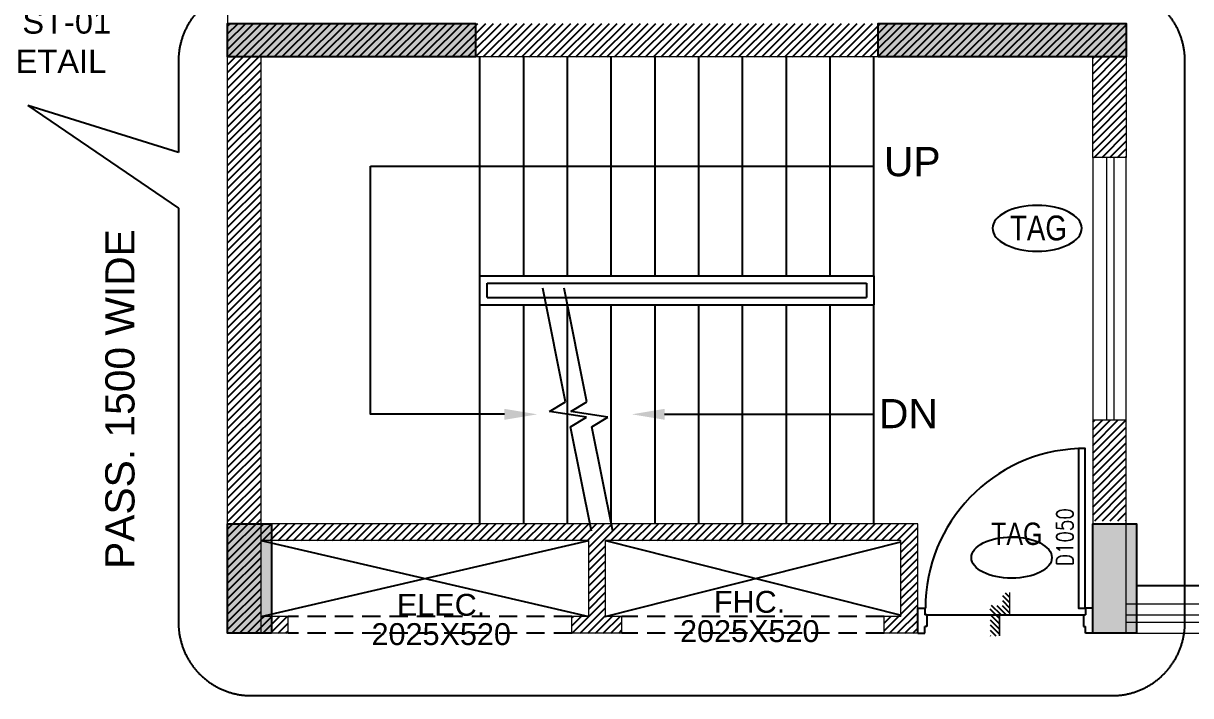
# Model space of a CAD drawing. Header units: millimetres. Extents: x 1255966 to 1543012, y 318612 to 465611.
# Drawn here: x 1420016 to 1428017, y 412041 to 416649 of the extents above; entities that cross this region are included whole.
import ezdxf
from ezdxf.enums import TextEntityAlignment as Align

# ---------------------------------------------------------------- set-up
doc = ezdxf.new("R2010")
doc.units = ezdxf.units.MM
doc.header["$LTSCALE"] = 500
doc.header["$MEASUREMENT"] = 0
doc.linetypes.add('HIDDEN', pattern=[0.375, 0.25, -0.125])
doc.layers.get('Defpoints').update_dxf_attribs({"lineweight": 0})
for name, color, linetype, true_color in [('A-TAG', 7, 'Continuous', 0xef00ef), ('PROJECTION', 7, 'HIDDEN', 0xff4000), ('RAILING', 7, 'Continuous', 0xadadad), ('STAIR', 7, 'Continuous', 0x3f4f7f)]:
    doc.layers.add(name, color=color, linetype=linetype, true_color=true_color)
for name, color, linetype in [('AHC-A-FURNITURE', 2, 'Continuous'), ('CUTOUT', 8, 'HIDDEN'), ('DOOR', 8, 'Continuous'), ('Drop', 143, 'Continuous'), ('TEXT -RM MM', 181, 'Continuous'), ('TEXT-RM NAME', 6, 'Continuous'), ('TOWER AREA COLUMN.', 6, 'Continuous')]:
    doc.layers.add(name, color=color, linetype=linetype)
for name, color, linetype, lineweight in [('TOWER COL HATCH', 253, 'Continuous', 20), ('Wall', 2, 'Continuous', 15), ('WIN', 144, 'Continuous', 15)]:
    doc.layers.add(name, color=color, linetype=linetype, lineweight=lineweight)
doc.styles.add('ARIAL', font='arial.ttf')
doc.styles.add('simplex', font='simplex.shx')
doc.styles.get("Standard").update_dxf_attribs({"font": 'arial.ttf'})

# ---------------------------------------------------------------- blocks, each defined once
blk = doc.blocks.new('A$C26E901EB')
at = {"layer": 'Drop'}
h = blk.add_hatch(dxfattribs=at)
h.set_pattern_fill('ANSI31', color=256, scale=8, angle=720, style=0)
h.set_pattern_definition([(315, (5609.332, 22815.355), (17.960512, 17.960512), [])])
h.paths.add_polyline_path([(84.3, 208.6), (84.3, 258.9), (132.9, 258.9), (132.9, 144.1), (63.4, 143.9), (0, 143.9), (0, 208.6)])
h.paths.add_polyline_path([(63.4, 143.9), (63.4, 0), (0, 0), (0, 143.9)])
h.paths.add_polyline_path([(132.9, 293), (132.9, 258.9), (84.3, 258.9), (84.3, 293)])
at = {"layer": 'Drop', "const_width": 10, "elevation": -0.5}
blk.add_lwpolyline([(132.9, 297.7), (132.9, 144.1), (63.4, 144.1), (63.4, 0)], dxfattribs=at)

msp = doc.modelspace()

# ---------------------------------------------------------------- hatches: boundary and pattern name
at = {"layer": 'AHC-A-FURNITURE', "ltscale": 50, "true_color": 0xff0000}
h = msp.add_hatch(dxfattribs=at)
h.set_pattern_fill('ANSI31', color=1, scale=300)
h.set_pattern_definition([(45, (1157523.658, 675112.694), (-26.5165043, 26.5165043), [])])
h.paths.add_polyline_path([(1421415.6, 416648.7), (1427575.6, 416648.7), (1427575.6, 416418.7), (1421415.6, 416418.7)])
at = {"layer": 'TOWER COL HATCH'}
h = msp.add_hatch(color=253, dxfattribs=at)
h.dxf.hatch_style = 1
h.paths.add_polyline_path([(1421415.6, 416418.7), (1421415.6, 416648.7), (1423115.6, 416648.7), (1423115.6, 416418.7)])
h = msp.add_hatch(color=253, dxfattribs=at)
h.dxf.hatch_style = 1
h.paths.add_polyline_path([(1425875.6, 416418.7), (1425875.6, 416648.7), (1427575.6, 416648.7), (1427575.6, 416418.7)])
h = msp.add_hatch(color=253, dxfattribs=at)
h.dxf.hatch_style = 1
h.paths.add_polyline_path([(1421715.6, 412468.9), (1421415.6, 412468.9), (1421415.6, 413218.9), (1421715.6, 413218.9)])
h = msp.add_hatch(color=253, dxfattribs=at)
h.dxf.hatch_style = 1
h.paths.add_polyline_path([(1427645.6, 412468.9), (1427345.6, 412468.9), (1427345.6, 413218.9), (1427645.6, 413218.9)])

# ---------------------------------------------------------------- linework, layer by layer
at = {"linetype": 'Continuous', "extrusion": (0, 0, -1)}
msp.add_ellipse((1426964.5, 415244), major_axis=(306.3, 0), ratio=0.512885, dxfattribs=at)
at = {"linetype": 'Continuous'}
msp.add_ellipse((1426789.4, 412987), major_axis=(275.7, 0), ratio=0.512885, dxfattribs=at)
at = {"layer": 'A-TAG', "linetype": 'HIDDEN', "ltscale": 100}
for p, q in [((1421079, 416392), (1421079, 415764.2)), ((1427977.3, 412540.6), (1427977.3, 416392)), ((1421079, 415764.2), (1420047, 416085.9)), ((1420047, 416085.9), (1421079, 415382.4)), ((1421079, 415382.4), (1421079, 412540.6)), ((1421579, 412040.6), (1427477.3, 412040.6))]:
    msp.add_line(p, q, dxfattribs=at)
for centre, start, end in [((1421579, 416392), 90, 180), ((1427477.3, 416392), 0, 90), ((1421579, 412540.6), 180, 270), ((1427477.3, 412540.6), 270, 0)]:
    msp.add_arc(centre, 500, start, end, dxfattribs=at)
at = {"layer": 'AHC-A-FURNITURE', "color": 1, "linetype": 'Continuous', "ltscale": 50, "true_color": 0xff0000}
for p, q in [((1421415.6, 416417.4), (1421416.9, 416418.7)), ((1421415.6, 416364.4), (1421470, 416418.7)), ((1421415.6, 416311.3), (1421523, 416418.7)), ((1421415.6, 416258.3), (1421576, 416418.7)), ((1421415.6, 416205.3), (1421629.1, 416418.7)), ((1421415.6, 416152.2), (1421645.6, 416382.2)), ((1427345.6, 416407.7), (1427356.6, 416418.7)), ((1427345.6, 416354.7), (1427409.7, 416418.7)), ((1427345.6, 416301.6), (1427462.7, 416418.7)), ((1427345.6, 416248.6), (1427515.7, 416418.7)), ((1427345.6, 416195.6), (1427568.8, 416418.7)), ((1427345.6, 416142.5), (1427575.6, 416372.5)), ((1421415.6, 416099.2), (1421645.6, 416329.2)), ((1427345.6, 416089.5), (1427575.6, 416319.5)), ((1421415.6, 416046.2), (1421645.6, 416276.2)), ((1421415.6, 415993.1), (1421645.6, 416223.1)), ((1427345.6, 416036.5), (1427575.6, 416266.5)), ((1427345.6, 415983.4), (1427575.6, 416213.4)), ((1421415.6, 415940.1), (1421645.6, 416170.1)), ((1427345.6, 415930.4), (1427575.6, 416160.4)), ((1421415.6, 415887.1), (1421645.6, 416117.1)), ((1421415.6, 415834), (1421645.6, 416064)), ((1427345.6, 415877.4), (1427575.6, 416107.4)), ((1427345.6, 415824.3), (1427575.6, 416054.3)), ((1421415.6, 415781), (1421645.6, 416011)), ((1427345.6, 415771.3), (1427575.6, 416001.3)), ((1421415.6, 415728), (1421645.6, 415958)), ((1421415.6, 415674.9), (1421645.6, 415904.9)), ((1427356.1, 415728.7), (1427575.6, 415948.3)), ((1427409.1, 415728.7), (1427575.6, 415895.2)), ((1421415.6, 415621.9), (1421645.6, 415851.9)), ((1427462.1, 415728.7), (1427575.6, 415842.2)), ((1421415.6, 415568.9), (1421645.6, 415798.9)), ((1421415.6, 415515.8), (1421645.6, 415745.8)), ((1427515.2, 415728.7), (1427575.6, 415789.2)), ((1427568.2, 415728.7), (1427575.6, 415736.2)), ((1421415.6, 415462.8), (1421645.6, 415692.8)), ((1421415.6, 415409.8), (1421645.6, 415639.8)), ((1421415.6, 415356.7), (1421645.6, 415586.7)), ((1421415.6, 415303.7), (1421645.6, 415533.7)), ((1421415.6, 415250.7), (1421645.6, 415480.7)), ((1421415.6, 415197.6), (1421645.6, 415427.6)), ((1421415.6, 415144.6), (1421645.6, 415374.6)), ((1421415.6, 415091.6), (1421645.6, 415321.6)), ((1421415.6, 415038.5), (1421645.6, 415268.5)), ((1421415.6, 414985.5), (1421645.6, 415215.5)), ((1421415.6, 414932.5), (1421645.6, 415162.5)), ((1421415.6, 414879.4), (1421645.6, 415109.5)), ((1421415.6, 414826.4), (1421645.6, 415056.4)), ((1421415.6, 414773.4), (1421645.6, 415003.4)), ((1421415.6, 414720.3), (1421645.6, 414950.4)), ((1421415.6, 414667.3), (1421645.6, 414897.3)), ((1421415.6, 414614.3), (1421645.6, 414844.3)), ((1421415.6, 414561.2), (1421645.6, 414791.3)), ((1421415.6, 414508.2), (1421645.6, 414738.2)), ((1421415.6, 414455.2), (1421645.6, 414685.2)), ((1421415.6, 414402.1), (1421645.6, 414632.2)), ((1421415.6, 414349.1), (1421645.6, 414579.1)), ((1421415.6, 414296.1), (1421645.6, 414526.1)), ((1421415.6, 414243), (1421645.6, 414473.1)), ((1421415.6, 414190), (1421645.6, 414420)), ((1421415.6, 414137), (1421645.6, 414367)), ((1421415.6, 414083.9), (1421645.6, 414314)), ((1421415.6, 414030.9), (1421645.6, 414260.9)), ((1421415.6, 413977.9), (1421645.6, 414207.9)), ((1421415.6, 413924.8), (1421645.6, 414154.9)), ((1421415.6, 413871.8), (1421645.6, 414101.8)), ((1421415.6, 413818.8), (1421645.6, 414048.8)), ((1421415.6, 413765.8), (1421645.6, 413995.8)), ((1421415.6, 413712.7), (1421645.6, 413942.7)), ((1421415.6, 413659.7), (1421645.6, 413889.7)), ((1427345.6, 413915.2), (1427359.4, 413928.9)), ((1427345.6, 413862.1), (1427412.4, 413928.9)), ((1427345.6, 413809.1), (1427465.4, 413928.9)), ((1427345.6, 413756.1), (1427518.5, 413928.9)), ((1427345.6, 413703), (1427571.5, 413928.9)), ((1421415.6, 413606.7), (1421645.6, 413836.7)), ((1427345.6, 413650), (1427575.6, 413880)), ((1427345.6, 413597), (1427575.6, 413827)), ((1421415.6, 413553.6), (1421645.6, 413783.6)), ((1421415.6, 413500.6), (1421645.6, 413730.6)), ((1427345.6, 413543.9), (1427575.6, 413773.9)), ((1421415.6, 413447.6), (1421645.6, 413677.6)), ((1427345.6, 413490.9), (1427575.6, 413720.9)), ((1427345.6, 413437.9), (1427575.6, 413667.9)), ((1421415.6, 413394.5), (1421645.6, 413624.5)), ((1421415.6, 413341.5), (1421645.6, 413571.5)), ((1427345.6, 413384.8), (1427575.6, 413614.8)), ((1421415.6, 413288.5), (1421645.6, 413518.5)), ((1427345.6, 413331.8), (1427575.6, 413561.8)), ((1427345.6, 413278.8), (1427575.6, 413508.8)), ((1421415.6, 413235.4), (1421645.6, 413465.4)), ((1421415.6, 413182.4), (1421645.6, 413412.4)), ((1427358.8, 413238.9), (1427575.6, 413455.7)), ((1421415.6, 413129.4), (1421645.6, 413359.4)), ((1427411.8, 413238.9), (1427575.6, 413402.7)), ((1427464.8, 413238.9), (1427575.6, 413349.7)), ((1421415.6, 413076.3), (1421645.6, 413306.3)), ((1421415.6, 413023.3), (1421645.6, 413253.3)), ((1427517.9, 413238.9), (1427575.6, 413296.6)), ((1421415.6, 412970.3), (1421645.6, 413200.3)), ((1427570.9, 413238.9), (1427575.6, 413243.6)), ((1421415.6, 412917.2), (1421645.6, 413147.2)), ((1421415.6, 412864.2), (1421645.6, 413094.2)), ((1421415.6, 412811.2), (1421645.6, 413041.2)), ((1421415.6, 412758.1), (1421645.6, 412988.1)), ((1421415.6, 412705.1), (1421645.6, 412935.1)), ((1421415.6, 412652.1), (1421645.6, 412882.1)), ((1421415.6, 412599), (1421645.6, 412829)), ((1421415.6, 412546), (1421645.6, 412776)), ((1421415.6, 412493), (1421645.6, 412723)), ((1421444.6, 412468.9), (1421645.6, 412669.9)), ((1421497.6, 412468.9), (1421645.6, 412616.9)), ((1421550.6, 412468.9), (1421645.6, 412563.9)), ((1421603.7, 412468.9), (1421645.6, 412510.8))]:
    msp.add_line(p, q, dxfattribs=at)
at = {"layer": 'AHC-A-FURNITURE', "color": 5, "linetype": 'Continuous', "ltscale": 50, "true_color": 0x0000ff}
for p, q in [((1421645.6, 413200.3), (1421664.3, 413218.9)), ((1421645.6, 413147.2), (1421717.3, 413218.9)), ((1421655.3, 413103.9), (1421770.3, 413218.9)), ((1421708.3, 413103.9), (1421823.3, 413218.9)), ((1421761.4, 413103.9), (1421876.4, 413218.9)), ((1421814.4, 413103.9), (1421929.4, 413218.9)), ((1421867.4, 413103.9), (1421982.4, 413218.9)), ((1421920.5, 413103.9), (1422035.5, 413218.9)), ((1421973.5, 413103.9), (1422088.5, 413218.9)), ((1422026.5, 413103.9), (1422141.5, 413218.9)), ((1422079.6, 413103.9), (1422194.6, 413218.9)), ((1422132.6, 413103.9), (1422247.6, 413218.9)), ((1422185.6, 413103.9), (1422300.6, 413218.9)), ((1422238.7, 413103.9), (1422353.7, 413218.9)), ((1422291.7, 413103.9), (1422406.7, 413218.9)), ((1422344.7, 413103.9), (1422459.7, 413218.9)), ((1422397.8, 413103.9), (1422512.8, 413218.9)), ((1422450.8, 413103.9), (1422565.8, 413218.9)), ((1422503.8, 413103.9), (1422618.8, 413218.9)), ((1422556.9, 413103.9), (1422671.9, 413218.9)), ((1422609.9, 413103.9), (1422724.9, 413218.9)), ((1422662.9, 413103.9), (1422777.9, 413218.9)), ((1422716, 413103.9), (1422831, 413218.9)), ((1422769, 413103.9), (1422884, 413218.9)), ((1422822, 413103.9), (1422937, 413218.9)), ((1422875.1, 413103.9), (1422990.1, 413218.9)), ((1422928.1, 413103.9), (1423043.1, 413218.9)), ((1422981.1, 413103.9), (1423096.1, 413218.9)), ((1423034.2, 413103.9), (1423149.2, 413218.9)), ((1423087.2, 413103.9), (1423202.2, 413218.9)), ((1423140.2, 413103.9), (1423255.2, 413218.9)), ((1423193.3, 413103.9), (1423308.3, 413218.9)), ((1423246.3, 413103.9), (1423361.3, 413218.9)), ((1423299.3, 413103.9), (1423414.3, 413218.9)), ((1423352.4, 413103.9), (1423467.4, 413218.9)), ((1423405.4, 413103.9), (1423520.4, 413218.9)), ((1423458.4, 413103.9), (1423573.4, 413218.9)), ((1423511.5, 413103.9), (1423626.5, 413218.9)), ((1423564.5, 413103.9), (1423679.5, 413218.9)), ((1423617.5, 413103.9), (1423732.5, 413218.9)), ((1423670.6, 413103.9), (1423785.6, 413218.9)), ((1423723.6, 413103.9), (1423838.6, 413218.9)), ((1423776.6, 413103.9), (1423891.6, 413218.9)), ((1423829.7, 413103.9), (1423944.7, 413218.9)), ((1423882.7, 413103.9), (1423997.7, 413218.9)), ((1423890.6, 413058.8), (1424050.7, 413218.9)), ((1423890.6, 413005.7), (1424103.8, 413218.9)), ((1424041.8, 413103.9), (1424156.8, 413218.9)), ((1424094.8, 413103.9), (1424209.8, 413218.9)), ((1424147.9, 413103.9), (1424262.9, 413218.9)), ((1424200.9, 413103.9), (1424315.9, 413218.9)), ((1424253.9, 413103.9), (1424368.9, 413218.9)), ((1424307, 413103.9), (1424422, 413218.9)), ((1424360, 413103.9), (1424475, 413218.9)), ((1424413, 413103.9), (1424528, 413218.9)), ((1424466.1, 413103.9), (1424581.1, 413218.9)), ((1424519.1, 413103.9), (1424634.1, 413218.9)), ((1424572.1, 413103.9), (1424687.1, 413218.9)), ((1424625.2, 413103.9), (1424740.2, 413218.9)), ((1424678.2, 413103.9), (1424793.2, 413218.9)), ((1424731.2, 413103.9), (1424846.2, 413218.9)), ((1424784.3, 413103.9), (1424899.3, 413218.9)), ((1424837.3, 413103.9), (1424952.3, 413218.9)), ((1424890.3, 413103.9), (1425005.3, 413218.9)), ((1424943.4, 413103.9), (1425058.4, 413218.9)), ((1424996.4, 413103.9), (1425111.4, 413218.9)), ((1425049.4, 413103.9), (1425164.4, 413218.9)), ((1425102.5, 413103.9), (1425217.5, 413218.9)), ((1425155.5, 413103.9), (1425270.5, 413218.9)), ((1425208.5, 413103.9), (1425323.5, 413218.9)), ((1425261.6, 413103.9), (1425376.6, 413218.9)), ((1425314.6, 413103.9), (1425429.6, 413218.9)), ((1425367.6, 413103.9), (1425482.6, 413218.9)), ((1425420.7, 413103.9), (1425535.7, 413218.9)), ((1425473.7, 413103.9), (1425588.7, 413218.9)), ((1425526.7, 413103.9), (1425641.7, 413218.9)), ((1425579.8, 413103.9), (1425694.8, 413218.9)), ((1425632.8, 413103.9), (1425747.8, 413218.9)), ((1425685.8, 413103.9), (1425800.8, 413218.9)), ((1425738.9, 413103.9), (1425853.9, 413218.9)), ((1425791.9, 413103.9), (1425906.9, 413218.9)), ((1425844.9, 413103.9), (1425959.9, 413218.9)), ((1425898, 413103.9), (1426013, 413218.9)), ((1425951, 413103.9), (1426066, 413218.9)), ((1426004, 413103.9), (1426119, 413218.9)), ((1426030.6, 413077.4), (1426145.6, 413192.4)), ((1426030.6, 413024.4), (1426145.6, 413139.4)), ((1426030.6, 412971.4), (1426145.6, 413086.4)), ((1423890.6, 412952.7), (1424005.6, 413067.7)), ((1423890.6, 412899.7), (1424005.6, 413014.7)), ((1426030.6, 412918.4), (1426145.6, 413033.4)), ((1423890.6, 412846.6), (1424005.6, 412961.6)), ((1426030.6, 412865.3), (1426145.6, 412980.3)), ((1426030.6, 412812.3), (1426145.6, 412927.3)), ((1423890.6, 412793.6), (1424005.6, 412908.6)), ((1423890.6, 412740.6), (1424005.6, 412855.6)), ((1426030.6, 412759.3), (1426145.6, 412874.3)), ((1423890.6, 412687.5), (1424005.6, 412802.5)), ((1426030.6, 412706.2), (1426145.6, 412821.2)), ((1426030.6, 412653.2), (1426145.6, 412768.2)), ((1423778, 412468.9), (1424005.6, 412696.5)), ((1423890.6, 412634.5), (1424005.6, 412749.5)), ((1426030.6, 412600.2), (1426145.6, 412715.2)), ((1423831.1, 412468.9), (1424005.6, 412643.4)), ((1425952.4, 412468.9), (1426145.6, 412662.1)), ((1426005.4, 412468.9), (1426145.6, 412609.1)), ((1421645.6, 412563.9), (1421665.6, 412583.9)), ((1421645.6, 412510.8), (1421718.7, 412583.9)), ((1421656.7, 412468.9), (1421771.7, 412583.9)), ((1421709.7, 412468.9), (1421824.7, 412583.9)), ((1421762.8, 412468.9), (1421830.6, 412536.7)), ((1423776.1, 412573), (1423787, 412583.9)), ((1423776.1, 412520), (1423840, 412583.9)), ((1423884.1, 412468.9), (1424005.6, 412590.4)), ((1423937.1, 412468.9), (1424052.1, 412583.9)), ((1423990.2, 412468.9), (1424105.2, 412583.9)), ((1424043.2, 412468.9), (1424118.1, 412543.8)), ((1425915.6, 412538.2), (1425961.3, 412583.9)), ((1425915.6, 412485.2), (1426014.4, 412583.9)), ((1426058.5, 412468.9), (1426145.6, 412556.1)), ((1421815.8, 412468.9), (1421830.6, 412483.7)), ((1424096.2, 412468.9), (1424118.1, 412490.8)), ((1426111.5, 412468.9), (1426145.6, 412503))]:
    msp.add_line(p, q, dxfattribs=at)
at = {"layer": 'CUTOUT', "ltscale": 100}
for p, q in [((1421646.1, 413103.9), (1423890.6, 412583.9)), ((1421646.1, 412583.9), (1423890.6, 413103.9)), ((1424004.4, 412583.9), (1426030.6, 413094.9)), ((1424005.6, 413103.9), (1426032, 412592.5))]:
    msp.add_line(p, q, dxfattribs=at)
at = {"layer": 'CUTOUT'}
for p, q in [((1423776.1, 412583.9), (1421830.6, 412583.9)), ((1425915.6, 412583.9), (1424118.1, 412583.9)), ((1423776.1, 412468.9), (1421830.6, 412468.9)), ((1425915.6, 412468.9), (1424118.1, 412468.9))]:
    msp.add_line(p, q, dxfattribs=at)
at = {"layer": 'DOOR', "ltscale": 100}
for p, q in [((1426145.6, 412468.9), (1426145.6, 412640.3)), ((1426145.6, 412640.3), (1426194.8, 412640.3)), ((1426194.8, 412640.3), (1426194.8, 412594.6)), ((1427345.6, 412640.3), (1427296.5, 412640.3)), ((1427296.5, 412640.3), (1427296.5, 412594.6)), ((1427345.6, 412468.9), (1427345.6, 412640.3)), ((1426208.5, 412594.6), (1426194.8, 412594.6)), ((1426208.5, 412594.6), (1426208.5, 412514.6)), ((1426208.5, 412594.6), (1427282.8, 412594.6)), ((1427282.8, 412594.6), (1427282.8, 412514.6)), ((1427282.8, 412594.6), (1427296.5, 412594.6)), ((1426145.6, 412468.9), (1426194.8, 412468.9)), ((1426208.5, 412514.6), (1426194.8, 412514.6)), ((1426194.8, 412468.9), (1426194.8, 412514.6)), ((1427282.8, 412514.6), (1427296.5, 412514.6)), ((1427296.5, 412468.9), (1427296.5, 412514.6)), ((1427345.6, 412468.9), (1427296.5, 412468.9))]:
    msp.add_line(p, q, dxfattribs=at)
msp.add_lwpolyline([(1427293.7, 412639.9), (1427293.7, 413735.2), (1427248, 413735.2), (1427248, 412639.9)], close=True, dxfattribs=at)
at = {"layer": 'DOOR', "linetype": 'Continuous'}
msp.add_arc((1427293.7, 412639.9), 1095.3, 92.39194, 180, dxfattribs=at)
at = {"layer": 'PROJECTION', "linetype": 'ByBlock', "ltscale": 50}
msp.add_line((1429605.6, 412793.9), (1427645.6, 412793.9), dxfattribs=at)
at = {"layer": 'RAILING'}
for p, q in [((1423145.6, 414918.7), (1425845.6, 414918.7)), ((1423145.6, 414718.9), (1423145.6, 414918.7)), ((1423195.6, 414868.7), (1425795.6, 414868.7)), ((1423195.6, 414768.9), (1423195.6, 414868.7)), ((1425795.6, 414868.7), (1425795.6, 414768.9)), ((1425845.6, 414918.7), (1425845.6, 414718.9)), ((1423195.6, 414768.9), (1425795.6, 414768.9)), ((1423145.6, 414718.9), (1425845.6, 414718.9))]:
    msp.add_line(p, q, dxfattribs=at)
at = {"layer": 'STAIR'}
for p, q in [((1423145.6, 414918.7), (1423145.6, 416418.7)), ((1423445.6, 414918.7), (1423445.6, 416418.7)), ((1423745.6, 414918.7), (1423745.6, 416418.7)), ((1424045.6, 414918.7), (1424045.6, 416418.7)), ((1424345.6, 414918.7), (1424345.6, 416418.7)), ((1424645.6, 414918.7), (1424645.6, 416418.7)), ((1424945.6, 414918.7), (1424945.6, 416418.7)), ((1425245.6, 414918.7), (1425245.6, 416418.7)), ((1425545.6, 414918.7), (1425545.6, 416418.7)), ((1425845.6, 414918.7), (1425845.6, 416418.7)), ((1423145.6, 413218.9), (1423145.6, 414718.9)), ((1423445.6, 413218.9), (1423445.6, 414718.9)), ((1423745.6, 413218.9), (1423745.6, 414718.9)), ((1424045.6, 413218.9), (1424045.6, 414718.9)), ((1424345.6, 413218.9), (1424345.6, 414718.9)), ((1424645.6, 413218.9), (1424645.6, 414718.9)), ((1424945.6, 413218.9), (1424945.6, 414718.9)), ((1425245.6, 413218.9), (1425245.6, 414718.9)), ((1425545.6, 413218.9), (1425545.6, 414718.9)), ((1425845.6, 413218.9), (1425845.6, 414718.9))]:
    msp.add_line(p, q, dxfattribs=at)
at = {"layer": 'STAIR', "color": 0}
for p, q in [((1422395.6, 415668.7), (1425845.6, 415668.7)), ((1423731.9, 414054.7), (1423576, 414833.9)), ((1423878.5, 414054.7), (1423722.6, 414833.9)), ((1423622.6, 413988.2), (1423731.9, 414054.7)), ((1423769.2, 413988.2), (1423878.5, 414054.7)), ((1423875.5, 413949.5), (1423622.6, 413988.2)), ((1424022.1, 413949.5), (1423769.2, 413988.2)), ((1423766.2, 413883.1), (1423875.5, 413949.5)), ((1423912.8, 413883.1), (1424022.1, 413949.5)), ((1423909, 413168.9), (1423766.2, 413883.1)), ((1424055.6, 413168.9), (1423912.8, 413883.1))]:
    msp.add_line(p, q, dxfattribs=at)
for points in [[(1423313.4, 413968.9), (1422395.6, 413968.9), (1422395.6, 415668.7)], [(1424411, 413968.9), (1425845.6, 413968.9)]]:
    msp.add_lwpolyline(points, dxfattribs=at)
for points in [[(1423313.4, 414006.4), (1423538.4, 413968.9), (1423313.4, 413931.4)], [(1424411, 413931.4), (1424186, 413968.9), (1424411, 414006.4)]]:
    msp.add_solid(points, dxfattribs=at)
at = {"layer": 'TOWER AREA COLUMN.'}
for points in [[(1421415.6, 416418.7), (1421415.6, 416648.7), (1423115.6, 416648.7), (1423115.6, 416418.7)], [(1425875.6, 416418.7), (1425875.6, 416648.7), (1427575.6, 416648.7), (1427575.6, 416418.7)], [(1421715.6, 412468.9), (1421415.6, 412468.9), (1421415.6, 413218.9), (1421715.6, 413218.9)], [(1427645.6, 412468.9), (1427345.6, 412468.9), (1427345.6, 413218.9), (1427645.6, 413218.9)]]:
    msp.add_lwpolyline(points, close=True, dxfattribs=at)
at = {"layer": 'Wall'}
for p, q in [((1421415.6, 419108.7), (1421415.6, 416418.7)), ((1421415.6, 412468.9), (1421415.6, 416618.7)), ((1427575.6, 416648.7), (1427575.6, 416418.7)), ((1427575.6, 416418.7), (1421415.6, 416418.7)), ((1421645.6, 412468.9), (1421645.6, 416418.7)), ((1427345.6, 415728.7), (1427345.6, 416418.7)), ((1427575.6, 416418.7), (1427575.6, 415728.7)), ((1427575.6, 415728.7), (1427345.6, 415728.7)), ((1427575.6, 413928.9), (1427345.6, 413928.9)), ((1427345.6, 413928.9), (1427345.6, 412468.9)), ((1427575.6, 412468.9), (1427575.6, 413928.9)), ((1427575.6, 413268.9), (1427575.6, 413268.9)), ((1426145.6, 413218.9), (1421645.6, 413218.9)), ((1426145.6, 412468.9), (1426145.6, 413218.9)), ((1423890.6, 413103.9), (1421645.6, 413103.9)), ((1423890.6, 412583.9), (1423890.6, 413103.9)), ((1424005.6, 412583.9), (1424005.6, 413103.9)), ((1426030.6, 413103.9), (1424005.6, 413103.9)), ((1426030.6, 412583.9), (1426030.6, 413103.9)), ((1421830.6, 412583.9), (1421645.6, 412583.9)), ((1421830.6, 412468.9), (1421830.6, 412583.9)), ((1423890.6, 412583.9), (1423776.1, 412583.9)), ((1423776.1, 412468.9), (1423776.1, 412583.9)), ((1424118.1, 412583.9), (1424005.6, 412583.9)), ((1424118.1, 412468.9), (1424118.1, 412583.9)), ((1426030.6, 412583.9), (1425915.6, 412583.9)), ((1425915.6, 412468.9), (1425915.6, 412583.9)), ((1421830.6, 412468.9), (1421415.6, 412468.9)), ((1424118.1, 412468.9), (1423776.1, 412468.9)), ((1426145.6, 412468.9), (1425915.6, 412468.9)), ((1427575.6, 412468.9), (1427345.6, 412468.9))]:
    msp.add_line(p, q, dxfattribs=at)
at = {"layer": 'WIN'}
for p, q in [((1427345.6, 415728.7), (1427345.6, 413928.9)), ((1427440.6, 415728.7), (1427440.6, 413928.9)), ((1427490.6, 415728.7), (1427490.6, 413928.9)), ((1427575.6, 413928.9), (1427575.6, 415728.7)), ((1427575.6, 412668.9), (1429715.6, 412668.9)), ((1427575.6, 412593.9), (1429715.6, 412593.9)), ((1427575.6, 412543.9), (1429715.6, 412543.9)), ((1427575.6, 412468.9), (1429715.6, 412468.9))]:
    msp.add_line(p, q, dxfattribs=at)

# ---------------------------------------------------------------- block references
at = {"layer": 'TEXT -RM MM', "linetype": 'Continuous'}
msp.add_blockref('A$C26E901EB', (1426642.7, 412450.5, 0.5), dxfattribs=at)

# ---------------------------------------------------------------- texts
at = {"width": 0.8}
for height, p in [(170.1, (1426973.1, 415246.2)), (153.1, (1426824.9, 413150.2))]:
    msp.add_attdef('TAG', text='', height=height, dxfattribs=at).set_placement(p, align=Align.MIDDLE_CENTER)
at = {"layer": 'Defpoints', "ltscale": 100, "style": 'simplex', "width": 0.8}
msp.add_attdef('D1050', (1427212.2, 412929.3), 'D1050', height=114.29, rotation=90, dxfattribs=at)
at = {"layer": 'TEXT-RM NAME'}
for s, p in [('ST-01', (1420008.7, 416578.2)), ('AS/DETAIL', (1419441.4, 416308.8))]:
    msp.add_text(s, height=160, dxfattribs=at).set_placement(p)
at = {"layer": 'TEXT-RM NAME', "style": 'ARIAL'}
for s, p in [('UP', (1425914.5, 415600.9, 0)), ('DN', (1425880.5, 413873.9, 0))]:
    msp.add_text(s, height=200, dxfattribs=at).set_placement(p)
at = {"layer": 'TEXT-RM NAME'}
for s, height, rotation, p in [('PASS. 1500 WIDE', 200, 90, (1420777.5, 412909)), ('ELEC.', 150, 360, (1422576.1, 412588.2)), ('FHC.', 150, 360, (1424748.8, 412608.7)), ('2025X520', 150, 360, (1422402.3, 412387.6)), ('2025X520', 150, 360, (1424516.9, 412408.1))]:
    msp.add_text(s, height=height, rotation=rotation, dxfattribs=at).set_placement(p)

doc.saveas('drawing.dxf')
